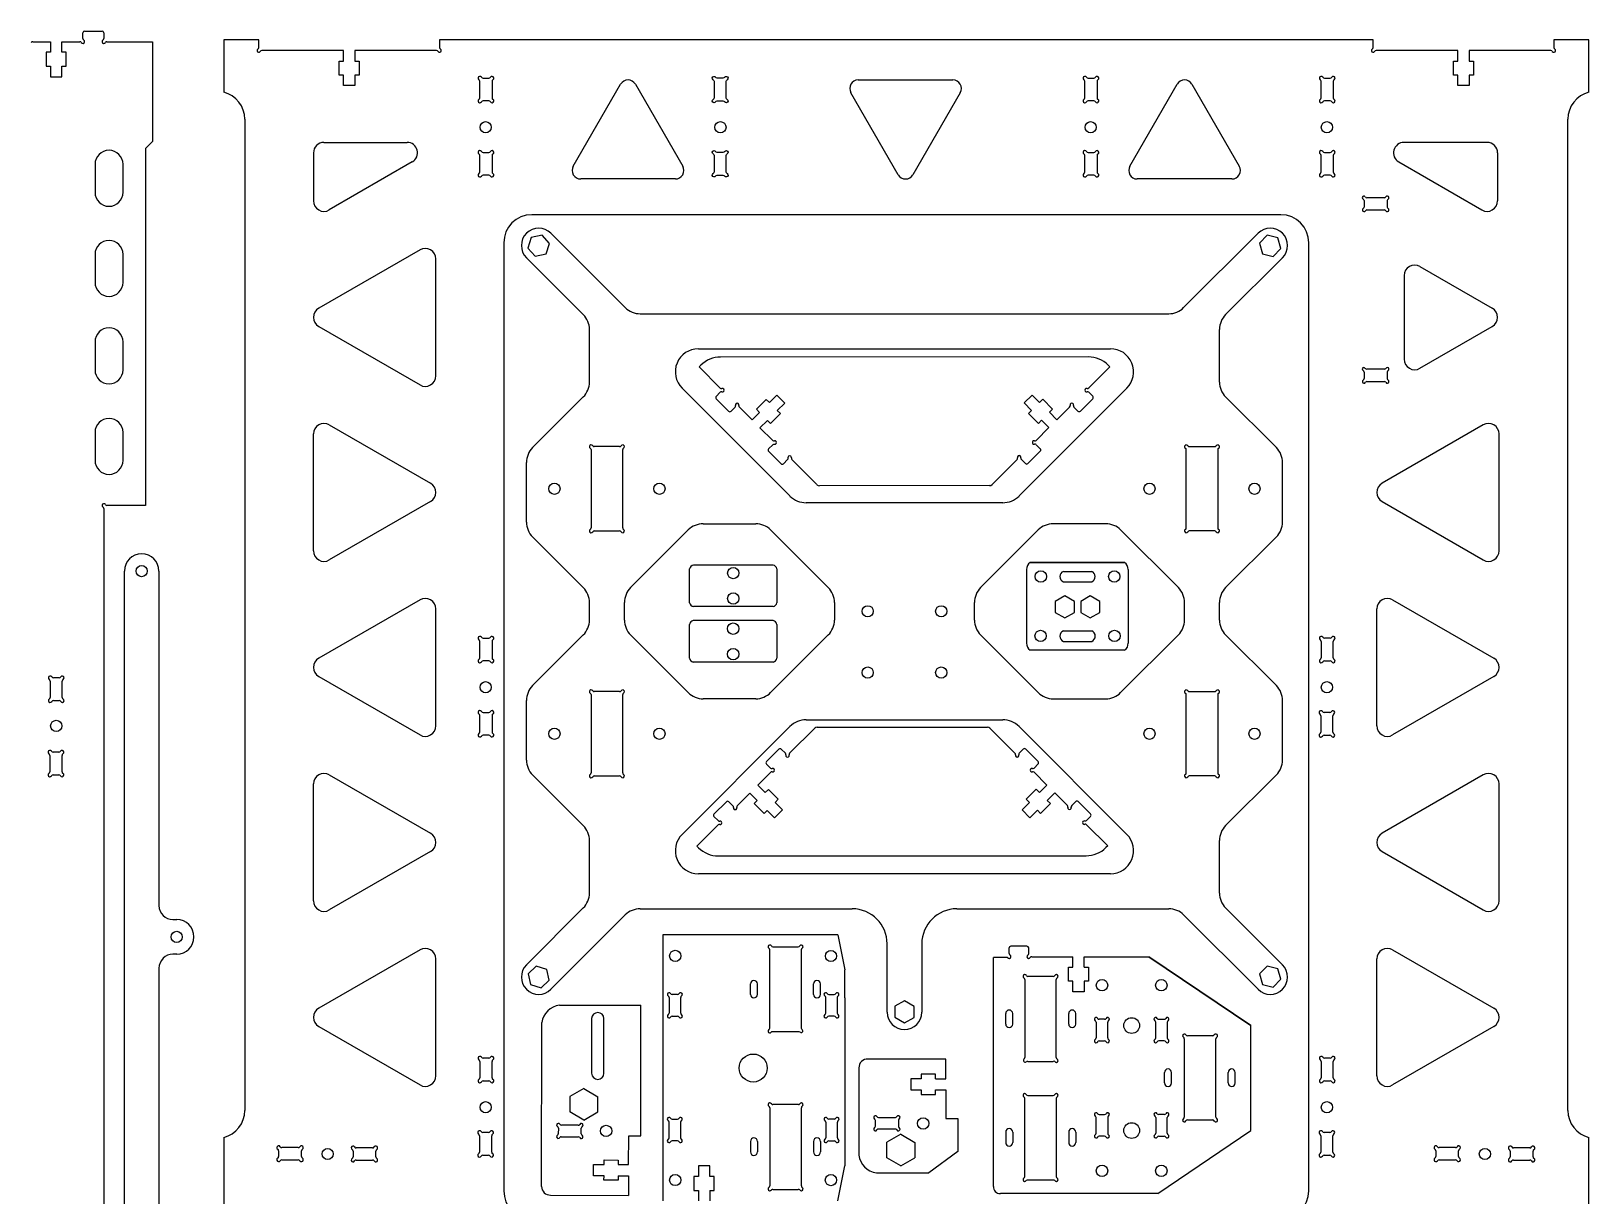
# Model space of a CAD drawing. Extents: x -480 to 456, y 426 to 992.
# Drawn here: x 10.6 to 455.6, y 658.9 to 991.6 of the extents above; entities that cross this region are included whole.
import ezdxf

# ---------------------------------------------------------------- set-up
doc = ezdxf.new("R2010")
doc.units = 0
doc.header["$MEASUREMENT"] = 0
doc.layers.add('WHITE', color=7, linetype='Continuous')

# ---------------------------------------------------------------- blocks, each defined once
blk = doc.blocks.new('slot')
at = {"layer": 'WHITE', "linetype": 'Continuous'}
for p, q in [((959.16, 438.54), (959.16, 436.97)), ((964.49, 439.4), (960.02, 439.4)), ((965.36, 436.97), (965.36, 438.54)), ((960.02, 436.1), (964.49, 436.1))]:
    blk.add_line(p, q, dxfattribs=at)
for centre, start, end in [((959.16, 439.4), 30, 239.9998), ((958.66, 438.54), 0, 59.9998), ((958.66, 436.97), 300, 0), ((960.02, 439.9), 210, 270), ((964.49, 439.9), 270, 329.9998), ((965.36, 439.4), 300, 149.9998), ((965.86, 438.54), 120, 180), ((965.86, 436.97), 180, 239.9998), ((959.16, 436.1), 120, 329.9998), ((960.02, 435.6), 90, 149.9998), ((964.49, 435.6), 30, 90), ((965.36, 436.1), 210, 59.9998)]:
    blk.add_arc(centre, 0.5, start, end, dxfattribs=at)
blk = doc.blocks.new('jsdb')
at = {"layer": 'WHITE', "linetype": 'Continuous'}
for p, q in [((937.96, 438.54), (937.96, 436.97)), ((943.29, 439.4), (938.82, 439.4)), ((944.16, 436.97), (944.16, 438.54)), ((938.82, 436.1), (943.29, 436.1))]:
    blk.add_line(p, q, dxfattribs=at)
for centre, start, end in [((937.96, 439.4), 30, 239.9998), ((937.46, 438.54), 0, 59.9998), ((937.46, 436.97), 300, 0), ((938.82, 439.9), 210, 270), ((943.29, 439.9), 270, 329.9998), ((944.16, 439.4), 300, 149.9998), ((944.66, 438.54), 120, 180), ((944.66, 436.97), 180, 239.9998), ((937.96, 436.1), 120, 329.9998), ((938.82, 435.6), 90, 149.9998), ((943.29, 435.6), 30, 90), ((944.16, 436.1), 210, 59.9998)]:
    blk.add_arc(centre, 0.5, start, end, dxfattribs=at)
blk = doc.blocks.new('dghjdhy')
at = {"layer": 'WHITE', "linetype": 'Continuous'}
for p, q in [((839.16, 436.97), (839.16, 438.54)), ((840.02, 439.4), (844.49, 439.4)), ((845.36, 438.54), (845.36, 436.97)), ((844.49, 436.1), (840.02, 436.1))]:
    blk.add_line(p, q, dxfattribs=at)
for centre, start, end in [((839.16, 439.4), 30.0002, 240), ((838.66, 438.54), 0, 60), ((838.66, 436.97), 300.0002, 0), ((840.02, 439.9), 210.0002, 270), ((844.49, 439.9), 270, 330), ((845.36, 439.4), 300.0002, 150), ((845.86, 438.54), 120.0002, 180), ((845.86, 436.97), 180, 240), ((839.16, 436.1), 120.0002, 330), ((840.02, 435.6), 90, 150), ((844.49, 435.6), 30.0002, 90), ((845.36, 436.1), 210.0002, 60)]:
    blk.add_arc(centre, 0.5, start, end, dxfattribs=at)
blk = doc.blocks.new('hhtj')
at = {"layer": 'WHITE', "linetype": 'Continuous'}
for p, q in [((817.96, 436.97), (817.96, 438.54)), ((818.82, 439.4), (823.29, 439.4)), ((824.16, 438.54), (824.16, 436.97)), ((823.29, 436.1), (818.82, 436.1))]:
    blk.add_line(p, q, dxfattribs=at)
for centre, start, end in [((817.96, 439.4), 30.0002, 240), ((817.46, 438.54), 0, 60), ((817.46, 436.97), 300.0002, 0), ((818.82, 439.9), 210.0002, 270), ((823.29, 439.9), 270, 330), ((824.16, 439.4), 300.0002, 150), ((824.66, 438.54), 120.0002, 180), ((824.66, 436.97), 180, 240), ((817.96, 436.1), 120.0002, 330), ((818.82, 435.6), 90, 150), ((823.29, 435.6), 30.0002, 90), ((824.16, 436.1), 210.0002, 60)]:
    blk.add_arc(centre, 0.5, start, end, dxfattribs=at)
blk = doc.blocks.new('hjgh')
at = {"layer": 'WHITE', "linetype": 'Continuous'}
for p, q in [((659.98, 512.17), (679.5, 523.45)), ((682.54, 521.69), (682.54, 499.15)), ((679.5, 497.39), (659.98, 508.67))]:
    blk.add_line(p, q, dxfattribs=at)
for centre, start, end in [((680.52, 521.69), 0, 120), ((660.99, 510.42), 120, 240), ((680.52, 499.15), 240, 0)]:
    blk.add_arc(centre, 2.02, start, end, dxfattribs=at)

msp = doc.modelspace()

# ---------------------------------------------------------------- linework, layer by layer
at = {"color": 18, "linetype": 'ByBlock', "true_color": 0x000000}
for p, q in [((91.26, 956.84), (91.26, 943.14)), ((94.26, 959.84), (117.99, 959.84)), ((426.54, 959.84), (402.81, 959.84)), ((429.54, 956.84), (429.54, 943.14)), ((402.85, 921.79), (402.85, 897.9)), ((407.35, 924.39), (428.04, 912.44)), ((407.35, 895.31), (428.04, 907.25)), ((312.63, 898.56), (207.57, 898.52)), ((284.43, 861.78), (235.79, 861.76)), ((198.69, 828.31), (198.69, 838)), ((223.68, 838), (223.68, 828.31)), ((198.66, 812.44), (198.66, 822.13)), ((223.65, 822.13), (223.65, 812.44)), ((235.14, 792.76), (283.78, 792.78)), ((206.94, 755.98), (312, 756.02)), ((184.58, 740.88), (245.15, 740.88)), ((275.05, 740.88), (335.61, 740.88)), ((289.56, 726.95), (285.51, 726.97)), ((170.72, 709.49), (170.72, 693.88)), ((174.22, 693.88), (174.22, 709.49))]:
    msp.add_line(p, q, dxfattribs=at)
at = {"color": 18, "true_color": 0x000000}
for p, q in [((241.1, 733.41), (191.1, 733.41)), ((191.1, 733.41), (191.1, 657.41)), ((241.1, 733.41), (243.1, 723.41)), ((296.46, 727.2), (308.2, 727.13)), ((308.2, 724.18), (308.2, 727.13)), ((311.42, 724.18), (311.42, 727.14)), ((311.42, 727.14), (329.94, 727.14)), ((243.1, 715.41), (243.1, 723.41)), ((216.1, 716.41), (216.1, 719.41)), ((218.1, 716.41), (218.1, 719.41)), ((234.1, 716.41), (234.1, 719.41)), ((236.1, 716.41), (236.1, 719.41)), ((161.54, 713.37), (184.76, 713.32)), ((243.1, 715.41), (243.1, 667.41)), ((156.43, 661.58), (156.48, 708.35)), ((289.01, 707.96), (289.01, 710.96)), ((291.01, 707.96), (291.01, 710.96)), ((307.01, 707.96), (307.01, 710.96)), ((309.01, 707.96), (309.01, 710.96)), ((247.08, 695.45), (247.03, 670.49)), ((271.92, 697.94), (249.63, 697.94)), ((268.92, 692.34), (271.92, 692.34)), ((334.39, 691.11), (334.39, 694.11)), ((336.39, 691.11), (336.39, 694.11)), ((352.6, 691.11), (352.6, 694.11)), ((354.6, 691.11), (354.6, 694.11)), ((168.52, 689.52), (164.5, 687.22)), ((164.5, 687.22), (164.53, 682.83)), ((168.52, 689.52), (172.51, 687.2)), ((172.53, 682.84), (172.51, 687.2)), ((268.92, 689.13), (271.92, 689.13)), ((168.49, 680.52), (164.53, 682.83)), ((168.49, 680.52), (172.53, 682.84)), ((259.07, 676.45), (255.09, 674.16)), ((259.07, 676.45), (263.1, 674.12)), ((289.01, 677.08), (289.01, 674.08)), ((291.01, 677.08), (291.01, 674.08)), ((307.01, 677.08), (307.01, 674.08)), ((309.01, 677.08), (309.01, 674.08)), ((216.1, 674.41), (216.1, 671.41)), ((218.1, 674.41), (218.1, 671.41)), ((234.1, 674.41), (234.1, 671.41)), ((236.1, 674.41), (236.1, 671.41)), ((255.05, 669.77), (255.09, 674.16)), ((263.1, 674.12), (263.06, 669.76)), ((178.29, 667.81), (181.3, 667.8)), ((259.07, 667.45), (255.05, 669.77)), ((259.07, 667.45), (263.06, 669.76)), ((275.33, 671.49), (267.07, 665.45)), ((178.28, 664.59), (181.28, 664.58)), ((241.1, 657.41), (243.1, 667.41)), ((252.07, 665.45), (267.07, 665.45)), ((158.97, 659.08), (181.26, 658.98)), ((201.23, 660.4), (201.23, 657.4)), ((204.45, 660.4), (204.45, 657.4))]:
    msp.add_line(p, q, dxfattribs=at)
at = {"color": 18, "linetype": 'ByBlock', "true_color": 0x000000}
for points in [[(156.58, 933.32), (153.49, 932.66), (152.52, 929.66), (154.63, 927.32), (157.71, 927.98), (158.69, 930.98)], [(367.66, 929.54), (366.78, 932.57), (363.72, 933.32), (361.53, 931.05), (362.41, 928.02), (365.47, 927.26)], [(308.63, 828.71), (305.9, 830.28), (303.18, 828.71), (303.18, 825.56), (305.9, 823.98), (308.63, 825.56)], [(315.92, 828.71), (313.19, 830.28), (310.46, 828.71), (310.46, 825.56), (313.19, 823.98), (315.92, 825.56)], [(157.89, 723.55), (154.87, 724.45), (152.57, 722.29), (153.3, 719.22), (156.33, 718.32), (158.62, 720.48)], [(367.66, 720.74), (366.78, 723.77), (363.72, 724.53), (361.53, 722.25), (362.41, 719.22), (365.47, 718.47)], [(262.84, 709.85), (262.85, 713.01), (260.13, 714.59), (257.39, 713.02), (257.38, 709.87), (260.11, 708.28)]]:
    msp.add_lwpolyline(points, close=True, dxfattribs=at)
at = {"color": 18, "true_color": 0x000000}
for points in [[(222.59, 839.09), (199.78, 839.09)], [(295, 837.79), (295, 816.79)], [(305.5, 837.29), (313.61, 837.29)], [(324, 837.79), (324, 816.79)], [(305.5, 834.29), (313.61, 834.29)], [(222.59, 827.23), (199.78, 827.23)], [(222.56, 823.21), (199.75, 823.21)], [(305.5, 820.29), (313.61, 820.29)], [(323, 814.79), (296, 814.79)], [(305.5, 817.29), (313.61, 817.29)], [(222.56, 811.35), (199.75, 811.35)], [(295.09, 730.2), (290.5, 730.2)], [(285.51, 661.57), (285.51, 726.97)], [(184.74, 676), (184.76, 713.32)], [(359.03, 677.57), (359.03, 707.57)], [(271.92, 692.34), (271.92, 697.94)], [(271.92, 689.13), (271.92, 680.92), (275.35, 680.92)], [(275.35, 680.92), (275.33, 671.49)], [(332.52, 659.57), (359.03, 677.57)], [(181.3, 667.8), (181.33, 676.01), (184.74, 676)], [(181.28, 664.58), (181.26, 658.98)], [(332.52, 659.57), (287.5, 659.49)]]:
    msp.add_lwpolyline(points, dxfattribs=at)
for points in [[(296, 839.79), (323, 839.79)], [(359.03, 707.57), (329.94, 727.14)]]:
    msp.add_lwpolyline(points, close=True, dxfattribs=at)
for centre, radius in [((211.19, 836.8), 1.63), ((299.05, 835.81), 1.62), ((320.05, 835.81), 1.62), ((211.19, 829.52), 1.63), ((211.15, 820.92), 1.63), ((299, 818.82), 1.62), ((320.1, 818.82), 1.62), ((211.16, 813.64), 1.63), ((194.6, 727.41), 1.6), ((239.1, 727.39), 1.61), ((316.54, 719.04), 1.63), ((333.48, 719.04), 1.63), ((325.01, 707.53), 2.24), ((216.88, 695.39), 4), ((265.45, 679.55), 1.62), ((174.86, 677.4), 1.62), ((325.01, 677.53), 2.24), ((316.54, 666), 1.63), ((333.48, 666), 1.63), ((194.59, 663.38), 1.6), ((194.59, 663.38), 1.6), ((194.59, 663.38), 1.6), ((194.59, 663.38), 1.6), ((239.08, 663.38), 1.61)]:
    msp.add_circle(centre, radius, dxfattribs=at)
at = {"color": 18, "linetype": 'ByBlock', "true_color": 0x000000}
for centre, radius, start, end in [((94.26, 956.84), 3, 90, 180), ((117.99, 956.84), 3, 300, 90), ((402.81, 956.84), 3, 90, 240), ((426.54, 956.84), 3, 0, 90), ((235.77, 862.76), 1, 225, 271.3829), ((284.4, 862.78), 1, 271.3829, 315), ((200.08, 837.7), 1.41, 102.2088, 167.7912), ((222.29, 837.7), 1.41, 12.2088, 77.7912), ((200.08, 828.61), 1.41, 192.2088, 257.7912), ((222.29, 828.61), 1.41, 282.2088, 347.7912), ((200.05, 821.83), 1.41, 102.2088, 167.7912), ((222.26, 821.83), 1.41, 12.2088, 77.7912), ((200.05, 812.74), 1.41, 192.2088, 257.7912), ((222.26, 812.74), 1.41, 282.2088, 347.7912), ((235.17, 791.76), 1, 91.3829, 135), ((283.8, 791.78), 1, 45, 91.3829), ((245.15, 730.88), 10, 0, 90), ((172.47, 709.49), 1.75, 0, 180), ((172.47, 693.88), 1.75, 180, 0)]:
    msp.add_arc(centre, radius, start, end, dxfattribs=at)
at = {"color": 18, "true_color": 0x000000}
for centre, radius, start, end in [((297.19, 837.94), 2.2, 122.9096, 183.9603), ((306.12, 835.79), 1.62, 112.6199, 247.3801), ((312.98, 835.79), 1.62, 292.6199, 67.3801), ((321.76, 837.92), 2.24, 356.5678, 56.5623), ((306.12, 818.79), 1.63, 112.6199, 247.3801), ((312.98, 818.79), 1.63, 292.6199, 67.3801), ((297.23, 816.66), 2.24, 176.6584, 236.4717), ((321.81, 816.63), 2.19, 302.8082, 4.0617), ((217.1, 719.41), 1, 0, 180), ((235.1, 719.41), 1, 0, 180), ((162.36, 707.49), 5.94, 97.9042, 171.644), ((217.1, 716.41), 1, 180, 360), ((235.1, 716.41), 1, 180, 360), ((290.01, 710.96), 1, 0, 180), ((290.01, 707.96), 1, 180, 360), ((308.01, 710.96), 1, 0, 180), ((308.01, 707.96), 1, 180, 360), ((229.85, 704.66), 1.04, 65.5198, 94.3298), ((249.49, 695.53), 2.41, 86.6566, 181.9272), ((295.27, 696.21), 1.04, 85.6702, 114.4802), ((335.39, 694.11), 1, 0, 180), ((353.6, 694.11), 1, 0, 180), ((335.39, 691.11), 1, 180, 360), ((353.6, 691.11), 1, 180, 360), ((290.01, 677.08), 1, 0, 180), ((308.01, 677.08), 1, 0, 180), ((217.1, 674.41), 1, 0, 180), ((235.1, 674.41), 1, 0, 180), ((290.01, 674.08), 1, 180, 0), ((308.01, 674.08), 1, 180, 0), ((217.1, 671.41), 1, 180, 0), ((235.1, 671.41), 1, 180, 0), ((252.91, 671.33), 5.94, 188.1301, 261.8699), ((158.84, 661.49), 2.41, 177.8469, 273.1174), ((287.45, 661.44), 1.95, 175.9151, 271.5102)]:
    msp.add_arc(centre, radius, start, end, dxfattribs=at)
at = {"layer": 'WHITE', "color": 18, "linetype": 'Continuous', "true_color": 0x000000}
for p, q in [((11.03, 988.62), (16.16, 988.62)), ((16.16, 988.62), (16.16, 985.63)), ((19.36, 985.63), (19.36, 988.62)), ((19.36, 988.62), (24.5, 988.62)), ((25.36, 989.49), (25.36, 991.13)), ((25.86, 991.63), (30.86, 991.63)), ((31.36, 991.13), (31.36, 989.49)), ((32.23, 988.62), (45.26, 988.62)), ((45.26, 988.62), (45.26, 960.13)), ((75.62, 989.18), (65.62, 989.18)), ((65.62, 989.18), (65.62, 974.18)), ((75.62, 986.95), (75.62, 989.18)), ((393.97, 989.18), (127.27, 989.18)), ((127.27, 989.18), (127.27, 986.95)), ((393.97, 986.95), (393.97, 989.18)), ((455.62, 989.18), (445.62, 989.18)), ((445.62, 989.18), (445.62, 986.95)), ((455.62, 974.18), (455.62, 989.18)), ((16.16, 985.63), (14.89, 985.63)), ((14.89, 985.63), (14.89, 981.62)), ((20.64, 985.63), (19.36, 985.63)), ((20.64, 981.62), (20.64, 985.63)), ((99.84, 986.08), (76.48, 986.08)), ((99.84, 983.08), (99.84, 986.08)), ((126.4, 986.08), (103.04, 986.08)), ((103.04, 986.08), (103.04, 983.08)), ((418.19, 986.08), (394.83, 986.08)), ((418.19, 983.08), (418.19, 986.08)), ((444.75, 986.08), (421.39, 986.08)), ((421.39, 986.08), (421.39, 983.08)), ((14.89, 981.62), (16.16, 981.62)), ((16.16, 981.62), (16.16, 978.62)), ((19.36, 978.62), (19.36, 981.62)), ((19.36, 981.62), (20.64, 981.62)), ((98.57, 979.08), (98.57, 983.08)), ((98.57, 983.08), (99.84, 983.08)), ((99.84, 979.08), (98.57, 979.08)), ((99.84, 976.08), (99.84, 979.08)), ((103.04, 983.08), (104.32, 983.08)), ((104.32, 979.08), (103.04, 979.08)), ((103.04, 979.08), (103.04, 976.08)), ((104.32, 983.08), (104.32, 979.08)), ((416.92, 979.08), (416.92, 983.08)), ((416.92, 983.08), (418.19, 983.08)), ((418.19, 979.08), (416.92, 979.08)), ((418.19, 976.08), (418.19, 979.08)), ((421.39, 983.08), (422.67, 983.08)), ((422.67, 979.08), (421.39, 979.08)), ((421.39, 979.08), (421.39, 976.08)), ((422.67, 983.08), (422.67, 979.08)), ((16.16, 978.62), (19.36, 978.62)), ((103.04, 976.08), (99.84, 976.08)), ((421.39, 976.08), (418.19, 976.08)), ((71.62, 966.44), (71.62, 683.28)), ((449.62, 683.28), (449.62, 966.44)), ((45.26, 960.13), (43.26, 958.13)), ((43.26, 958.13), (43.26, 856.13)), ((28.85, 953.58), (28.85, 945.58)), ((36.85, 945.58), (36.85, 953.58)), ((119.49, 954.25), (95.76, 940.55)), ((401.31, 954.25), (425.04, 940.55)), ((397.22, 944.05), (392.18, 944.05)), ((367.62, 939.18), (153.62, 939.18)), ((391.4, 943.22), (391.4, 941.36)), ((392.21, 940.53), (397.22, 940.53)), ((398.05, 941.36), (398.05, 943.22)), ((145.62, 931.18), (145.62, 660.29)), ((159.1, 933.88), (180.34, 912.64)), ((339.85, 912.64), (361.1, 933.88)), ((375.62, 660.29), (375.62, 931.18)), ((28.85, 927.84), (28.85, 919.84)), ((36.85, 919.84), (36.85, 927.84)), ((121.69, 929.14), (92.76, 912.44)), ((126.19, 893.14), (126.19, 926.55)), ((168.34, 910.64), (152.1, 926.88)), ((368.1, 926.88), (351.85, 910.64)), ((184.58, 910.88), (335.61, 910.88)), ((92.76, 907.25), (121.69, 890.55)), ((170.1, 891.37), (170.1, 906.4)), ((350.1, 891.37), (350.1, 906.4)), ((28.85, 902.85), (28.85, 894.85)), ((36.85, 894.85), (36.85, 902.85)), ((201.23, 900.88), (318.96, 900.88)), ((201.42, 895.69), (201.91, 896.18)), ((207.46, 889.66), (201.42, 895.69)), ((318.77, 895.73), (312.73, 889.7)), ((318.28, 896.22), (318.77, 895.73)), ((397.22, 895.05), (392.18, 895.05)), ((391.4, 894.22), (391.4, 892.36)), ((392.21, 891.53), (397.22, 891.53)), ((398.05, 892.36), (398.05, 894.22)), ((153.85, 872.64), (168.34, 887.13)), ((227.36, 858.82), (196.56, 889.62)), ((206.3, 887.28), (207.46, 888.44)), ((209.84, 883.04), (206.3, 886.57)), ((220.6, 886.41), (217.78, 883.59)), ((221.51, 885.51), (220.6, 886.41)), ((223.63, 887.63), (221.51, 885.51)), ((225.89, 885.37), (223.63, 887.63)), ((323.63, 889.62), (292.83, 858.82)), ((296.57, 887.67), (294.3, 885.41)), ((298.69, 885.55), (296.57, 887.67)), ((299.59, 886.45), (298.69, 885.55)), ((302.42, 883.62), (299.59, 886.45)), ((313.89, 886.61), (310.35, 883.07)), ((312.73, 888.47), (313.89, 887.32)), ((366.34, 872.64), (351.85, 887.13)), ((211.7, 884.19), (210.55, 883.04)), ((216.56, 880.56), (212.93, 884.19)), ((218.68, 882.68), (216.56, 880.56)), ((217.78, 883.59), (218.68, 882.68)), ((221.84, 879.52), (224.67, 882.35)), ((223.77, 883.25), (225.89, 885.37)), ((224.67, 882.35), (223.77, 883.25)), ((294.3, 885.41), (296.42, 883.29)), ((296.42, 883.29), (295.52, 882.38)), ((295.52, 882.38), (298.35, 879.56)), ((301.52, 882.72), (302.42, 883.62)), ((303.64, 880.6), (301.52, 882.72)), ((307.27, 884.23), (303.64, 880.6)), ((309.65, 883.07), (308.49, 884.23)), ((28.85, 876.98), (28.85, 868.98)), ((36.85, 868.98), (36.85, 876.98)), ((95.76, 879.14), (124.69, 862.44)), ((218.82, 878.3), (220.94, 880.42)), ((222.45, 874.67), (218.82, 878.3)), ((220.94, 880.42), (221.84, 879.52)), ((301.37, 878.34), (297.74, 874.71)), ((298.35, 879.56), (299.25, 880.46)), ((299.25, 880.46), (301.37, 878.34)), ((425.47, 879.14), (396.55, 862.44)), ((91.26, 843.14), (91.26, 876.55)), ((178.73, 872.93), (171.46, 872.93)), ((221.29, 872.29), (222.45, 873.45)), ((297.74, 873.48), (298.9, 872.33)), ((341.46, 872.93), (348.73, 872.93)), ((429.97, 843.14), (429.97, 876.55)), ((152.1, 851.37), (152.1, 868.4)), ((170.6, 872.07), (170.6, 849.7)), ((179.6, 849.7), (179.6, 872.07)), ((224.83, 868.05), (221.29, 871.58)), ((226.69, 869.2), (225.54, 868.05)), ((235.06, 862.06), (227.92, 869.2)), ((292.28, 869.24), (285.11, 862.07)), ((294.66, 868.08), (293.5, 869.24)), ((298.9, 871.62), (295.36, 868.08)), ((340.6, 849.7), (340.6, 872.07)), ((349.6, 872.07), (349.6, 849.7)), ((368.1, 851.37), (368.1, 868.4)), ((31.36, 855.26), (31.36, 641.12)), ((43.26, 856.13), (32.23, 856.13)), ((124.69, 857.25), (95.76, 840.55)), ((288.16, 856.88), (232.03, 856.88)), ((396.55, 857.25), (425.47, 840.55)), ((202.58, 850.88), (217.61, 850.88)), ((317.61, 850.88), (302.58, 850.88)), ((168.34, 832.64), (153.85, 847.13)), ((171.46, 848.83), (178.73, 848.83)), ((181.85, 832.64), (198.34, 849.13)), ((221.85, 849.13), (238.34, 832.64)), ((281.85, 832.64), (298.34, 849.13)), ((338.34, 832.64), (321.85, 849.13)), ((348.73, 848.83), (341.46, 848.83)), ((351.85, 832.64), (366.34, 847.13)), ((37.22, 628.35), (37.22, 837.35)), ((47.12, 837.35), (47.12, 741.8)), ((121.69, 829.14), (92.76, 812.44)), ((170.1, 823.37), (170.1, 828.4)), ((180.1, 823.37), (180.1, 828.4)), ((240.1, 828.4), (240.1, 823.37)), ((280.1, 823.37), (280.1, 828.4)), ((340.1, 823.37), (340.1, 828.4)), ((350.1, 823.37), (350.1, 828.4)), ((399.55, 829.14), (428.47, 812.44)), ((126.19, 793.14), (126.19, 826.55)), ((395.05, 793.14), (395.05, 826.55)), ((153.85, 804.64), (168.34, 819.13)), ((198.34, 802.64), (181.85, 819.13)), ((238.34, 819.13), (221.85, 802.64)), ((298.34, 802.64), (281.85, 819.13)), ((321.85, 802.64), (338.34, 819.13)), ((366.34, 804.64), (351.85, 819.13)), ((92.76, 807.25), (121.69, 790.55)), ((428.47, 807.25), (399.55, 790.55)), ((170.6, 802.07), (170.6, 779.7)), ((178.73, 802.93), (171.46, 802.93)), ((179.6, 779.7), (179.6, 802.07)), ((340.6, 779.7), (340.6, 802.07)), ((341.46, 802.93), (348.73, 802.93)), ((349.6, 802.07), (349.6, 779.7)), ((152.1, 783.37), (152.1, 800.4)), ((217.61, 800.88), (202.58, 800.88)), ((302.58, 800.88), (317.61, 800.88)), ((368.1, 783.37), (368.1, 800.4)), ((196.56, 762.15), (227.36, 792.95)), ((227.29, 785.3), (234.46, 792.47)), ((232.03, 794.88), (288.16, 794.88)), ((284.51, 792.48), (291.65, 785.34)), ((292.83, 792.95), (323.63, 762.15)), ((220.67, 782.92), (224.21, 786.46)), ((224.91, 786.46), (226.07, 785.3)), ((292.88, 785.34), (294.03, 786.49)), ((294.74, 786.49), (298.28, 782.96)), ((95.76, 779.14), (124.69, 762.44)), ((168.34, 764.64), (153.85, 779.13)), ((171.46, 778.83), (178.73, 778.83)), ((218.2, 776.21), (221.83, 779.84)), ((221.83, 781.06), (220.67, 782.22)), ((298.28, 782.25), (297.12, 781.1)), ((297.12, 779.87), (300.75, 776.24)), ((348.73, 778.83), (341.46, 778.83)), ((351.85, 764.64), (366.34, 779.13)), ((425.47, 779.14), (396.55, 762.44)), ((91.26, 743.14), (91.26, 776.55)), ((220.32, 774.08), (218.2, 776.21)), ((221.22, 774.99), (220.32, 774.08)), ((224.05, 772.16), (221.22, 774.99)), ((297.73, 775.02), (294.9, 772.19)), ((298.63, 774.12), (297.73, 775.02)), ((300.75, 776.24), (298.63, 774.12)), ((429.97, 743.14), (429.97, 776.55)), ((205.68, 767.93), (209.22, 771.47)), ((209.92, 771.47), (211.08, 770.31)), ((212.3, 770.31), (215.93, 773.94)), ((215.93, 773.94), (218.06, 771.82)), ((218.06, 771.82), (217.15, 770.92)), ((217.15, 770.92), (219.98, 768.09)), ((223.15, 771.26), (224.05, 772.16)), ((225.27, 769.13), (223.15, 771.26)), ((295.8, 771.29), (293.68, 769.17)), ((294.9, 772.19), (295.8, 771.29)), ((298.97, 768.13), (301.79, 770.96)), ((300.89, 771.86), (303.01, 773.98)), ((301.79, 770.96), (300.89, 771.86)), ((303.01, 773.98), (306.64, 770.35)), ((307.87, 770.35), (309.02, 771.5)), ((309.73, 771.5), (313.27, 767.97)), ((206.84, 766.07), (205.68, 767.23)), ((219.98, 768.09), (220.88, 768.99)), ((220.88, 768.99), (223, 766.87)), ((223, 766.87), (225.27, 769.13)), ((293.68, 769.17), (295.94, 766.91)), ((295.94, 766.91), (298.06, 769.03)), ((298.06, 769.03), (298.97, 768.13)), ((313.27, 767.26), (312.11, 766.11)), ((200.8, 758.81), (206.84, 764.85)), ((312.11, 764.88), (318.15, 758.85)), ((124.69, 757.25), (95.76, 740.55)), ((170.1, 745.37), (170.1, 760.4)), ((201.29, 758.33), (200.8, 758.81)), ((318.15, 758.85), (317.66, 758.36)), ((350.1, 745.37), (350.1, 760.4)), ((396.55, 757.25), (425.47, 740.55)), ((318.96, 750.88), (201.23, 750.88)), ((152.1, 724.88), (168.34, 741.13)), ((180.34, 739.13), (159.1, 717.88)), ((361.1, 717.88), (339.85, 739.13)), ((351.85, 741.13), (368.1, 724.88)), ((51.12, 737.8), (52.17, 737.8)), ((222.5, 730.03), (229.77, 730.03)), ((255.15, 711.38), (255.15, 730.88)), ((265.05, 730.88), (265.05, 711.38)), ((52.17, 727.9), (51.12, 727.9)), ((121.69, 729.14), (92.76, 712.44)), ((126.19, 693.14), (126.19, 726.55)), ((221.63, 706.8), (221.63, 729.17)), ((230.63, 729.17), (230.63, 706.8)), ((289.99, 728.07), (289.99, 729.7)), ((295.59, 728.07), (295.59, 729.7)), ((395.05, 693.14), (395.05, 726.55)), ((399.55, 729.14), (428.47, 712.44)), ((47.12, 723.9), (47.12, 628.35)), ((302.62, 721.58), (295.35, 721.58)), ((306.92, 724.18), (308.2, 724.18)), ((306.92, 720.16), (306.92, 724.18)), ((311.42, 724.18), (312.7, 724.18)), ((312.7, 724.18), (312.7, 720.16)), ((294.48, 720.72), (294.48, 698.35)), ((303.48, 698.35), (303.48, 720.72)), ((308.2, 720.16), (306.92, 720.16)), ((308.2, 717.14), (308.2, 720.16)), ((311.42, 717.14), (308.2, 717.14)), ((312.7, 720.16), (311.42, 720.16)), ((311.42, 720.16), (311.42, 717.14)), ((192.86, 715.54), (192.86, 711.07)), ((195.29, 716.41), (193.72, 716.41)), ((196.16, 711.07), (196.16, 715.54)), ((237.6, 711.07), (237.6, 715.54)), ((238.46, 716.41), (240.03, 716.41)), ((240.9, 715.54), (240.9, 711.07)), ((193.72, 710.21), (195.29, 710.21)), ((240.03, 710.21), (238.46, 710.21)), ((314.86, 708.46), (314.86, 703.99)), ((317.29, 709.32), (315.72, 709.32)), ((318.16, 703.99), (318.16, 708.46)), ((331.87, 703.99), (331.87, 708.46)), ((332.74, 709.32), (334.31, 709.32)), ((335.17, 708.46), (335.17, 703.99)), ((92.76, 707.25), (121.69, 690.55)), ((229.77, 705.7), (222.5, 705.7)), ((340.05, 703.73), (340.05, 681.36)), ((348.18, 704.6), (340.92, 704.6)), ((349.05, 681.36), (349.05, 703.73)), ((428.47, 707.25), (399.55, 690.55)), ((315.72, 703.12), (317.29, 703.12)), ((334.31, 703.12), (332.74, 703.12)), ((295.35, 697.24), (302.61, 697.24)), ((261.88, 692.34), (261.88, 689.13)), ((264.9, 692.34), (261.88, 692.34)), ((268.92, 693.63), (264.9, 693.63)), ((264.9, 693.63), (264.9, 692.34)), ((268.92, 692.34), (268.92, 693.63)), ((261.88, 689.13), (264.9, 689.13)), ((264.9, 689.13), (264.9, 687.84)), ((264.9, 687.84), (268.92, 687.84)), ((268.92, 687.84), (268.92, 689.13)), ((294.47, 664.35), (294.47, 686.72)), ((295.34, 687.58), (302.61, 687.58)), ((303.47, 686.72), (303.47, 664.35)), ((221.64, 684.05), (221.64, 661.69)), ((229.78, 684.92), (222.51, 684.92)), ((230.64, 661.69), (230.64, 684.05)), ((252.66, 681.24), (257.49, 681.24)), ((314.86, 676.76), (314.86, 681.22)), ((315.72, 682.09), (317.29, 682.09)), ((318.16, 681.22), (318.16, 676.76)), ((331.87, 681.22), (331.87, 676.76)), ((334.31, 682.09), (332.74, 682.09)), ((335.17, 676.76), (335.17, 681.22)), ((161.21, 678.2), (161.2, 676.63)), ((166.91, 679.04), (162.08, 679.06)), ((167.77, 676.61), (167.77, 678.17)), ((192.83, 675.45), (192.83, 679.91)), ((193.7, 680.78), (195.27, 680.78)), ((196.13, 679.91), (196.13, 675.45)), ((237.62, 679.91), (237.62, 675.45)), ((240.06, 680.78), (238.49, 680.78)), ((240.92, 675.45), (240.92, 679.91)), ((251.79, 678.8), (251.79, 680.37)), ((257.49, 677.94), (252.66, 677.94)), ((258.36, 680.37), (258.36, 678.8)), ((340.91, 680.54), (348.17, 680.54)), ((65.62, 675.53), (65.62, 621.68)), ((162.06, 675.76), (166.9, 675.74)), ((195.27, 674.58), (193.7, 674.58)), ((238.49, 674.58), (240.06, 674.58)), ((317.29, 675.89), (315.72, 675.89)), ((332.74, 675.89), (334.31, 675.89)), ((455.62, 621.68), (455.62, 675.53)), ((171.24, 664.62), (171.26, 667.84)), ((171.26, 667.84), (174.27, 667.83)), ((174.27, 667.83), (174.28, 669.11)), ((174.28, 669.11), (178.3, 669.09)), ((178.3, 669.09), (178.29, 667.81)), ((174.26, 664.61), (171.24, 664.62)), ((174.25, 663.33), (174.26, 664.61)), ((178.27, 663.31), (174.25, 663.33)), ((178.28, 664.59), (178.27, 663.31)), ((199.95, 664.42), (199.95, 660.4)), ((201.23, 664.42), (199.95, 664.42)), ((204.45, 667.44), (201.23, 667.44)), ((201.23, 667.44), (201.23, 664.42)), ((204.45, 664.42), (204.45, 667.44)), ((205.73, 664.42), (204.45, 664.42)), ((205.73, 660.4), (205.73, 664.42)), ((302.62, 663.33), (295.35, 663.33)), ((199.95, 660.4), (201.23, 660.4)), ((204.45, 660.4), (205.73, 660.4)), ((222.5, 660.67), (229.77, 660.67))]:
    msp.add_line(p, q, dxfattribs=at)
for centre in [(140.44, 964.18), (140.44, 964.18), (207.51, 964.18), (313.29, 964.18), (380.79, 964.18), (160.1, 860.88), (190.1, 860.88), (330.1, 860.88), (360.1, 860.88), (42.17, 837.35), (249.6, 825.88), (270.6, 825.88), (249.6, 808.38), (270.6, 808.38), (140.44, 804.18), (380.79, 804.18), (17.76, 793.13), (160.1, 790.88), (190.1, 790.88), (330.1, 790.88), (360.1, 790.88), (52.17, 732.85), (140.44, 684.18), (380.79, 684.18), (95.32, 670.83), (95.32, 670.83), (425.92, 670.83), (425.92, 670.83)]:
    msp.add_circle(centre, 1.6, dxfattribs=at)
for centre, radius, start, end in [((11.03, 988.12), 0.5, 90, 149.9998), ((24.5, 988.12), 0.5, 30, 90), ((25.36, 988.62), 0.5, 210, 59.9998), ((25.86, 991.13), 0.5, 90, 180), ((25.86, 989.49), 0.5, 180, 239.9998), ((30.86, 991.13), 0.5, 0, 90), ((31.36, 988.62), 0.5, 120, 329.9998), ((30.86, 989.49), 0.5, 300, 0), ((32.23, 988.12), 0.5, 90, 149.9998), ((75.62, 986.08), 0.5, 120.0002, 330), ((75.12, 986.95), 0.5, 300.0002, 0), ((76.48, 985.58), 0.5, 90, 150), ((126.4, 985.58), 0.5, 30.0002, 90), ((127.27, 986.08), 0.5, 210.0002, 60), ((127.77, 986.95), 0.5, 180, 240), ((393.97, 986.08), 0.5, 120.0002, 330), ((393.47, 986.95), 0.5, 300.0002, 0), ((394.83, 985.58), 0.5, 90, 150), ((444.75, 985.58), 0.5, 30.0002, 90), ((445.62, 986.08), 0.5, 210.0002, 60), ((446.12, 986.95), 0.5, 180, 240), ((63.62, 966.44), 8, 0, 75.5224), ((457.62, 966.44), 8, 104.4776, 180), ((32.85, 953.58), 4, 0, 180), ((32.85, 945.58), 4, 180, 360), ((391.35, 944.05), 0.475, 30, 239.9998), ((390.92, 943.22), 0.475, 0, 59.9998), ((392.18, 944.52), 0.475, 210, 270), ((397.22, 944.52), 0.475, 270, 329.9998), ((398.05, 944.05), 0.475, 300, 149.9998), ((398.52, 943.22), 0.475, 120, 180), ((94.26, 943.14), 3, 180, 300), ((153.62, 931.18), 8, 90, 180), ((367.62, 931.18), 8, 0, 90), ((391.4, 940.53), 0.475, 120, 329.9998), ((390.92, 941.36), 0.475, 300, 0), ((392.21, 940.06), 0.472, 90, 149.9998), ((397.22, 940.06), 0.475, 30, 90), ((398.05, 940.53), 0.475, 210, 59.9998), ((398.52, 941.36), 0.475, 180, 239.9998), ((426.54, 943.14), 3, 240, 0), ((155.6, 930.38), 4.95, 45.0001, 224.9999), ((364.6, 930.38), 4.95, 315.0001, 134.9999), ((32.85, 927.84), 4, 0, 180), ((123.19, 926.55), 3, 0, 120), ((405.85, 921.79), 3, 60, 180), ((32.85, 919.84), 4, 180, 360), ((94.26, 909.85), 3, 120, 240), ((184.58, 916.88), 6, 225, 270), ((335.61, 916.88), 6, 270, 315), ((426.54, 909.85), 3, 300, 60), ((164.1, 906.4), 6, 0, 45), ((356.1, 906.4), 6, 135, 180), ((32.85, 902.85), 4, 0, 180), ((201.23, 894.28), 6.6, 90, 225), ((318.96, 894.28), 6.6, 315, 90), ((32.85, 894.85), 4, 180, 360), ((207.57, 890.52), 8, 90, 135), ((312.63, 890.56), 8, 45, 90), ((391.35, 895.05), 0.475, 30, 239.9998), ((390.92, 894.22), 0.475, 0, 59.9998), ((392.18, 895.52), 0.475, 210, 270), ((397.22, 895.52), 0.475, 270, 329.9998), ((398.05, 895.05), 0.475, 300, 149.9998), ((398.52, 894.22), 0.475, 120, 180), ((405.85, 897.9), 3, 180, 300), ((123.19, 893.14), 3, 240, 0), ((164.1, 891.37), 6, 315, 0), ((356.1, 891.37), 6, 179.9999, 224.9999), ((391.4, 891.53), 0.475, 120, 329.9998), ((390.92, 892.36), 0.475, 300, 0), ((392.21, 891.06), 0.472, 90, 149.9998), ((397.22, 891.06), 0.475, 30, 90), ((398.05, 891.53), 0.475, 210, 59.9998), ((398.52, 892.36), 0.475, 180, 239.9998), ((206.66, 886.93), 0.5, 135, 225), ((207.81, 890.01), 0.5, 225, 285), ((207.81, 888.08), 0.5, 75.0002, 135), ((208.07, 889.05), 0.5, 255.0002, 105), ((312.12, 889.08), 0.5, 75.0002, 285), ((312.38, 890.05), 0.5, 255.0002, 315), ((312.38, 888.12), 0.5, 45, 105), ((313.54, 886.96), 0.5, 315, 45), ((210.19, 883.39), 0.5, 225, 315), ((211.35, 884.55), 0.5, 315, 15), ((212.31, 884.81), 0.5, 345.0002, 195), ((213.28, 884.55), 0.5, 165.0002, 225), ((306.91, 884.58), 0.5, 315, 15), ((307.88, 884.84), 0.5, 345.0002, 195), ((308.85, 884.58), 0.5, 165.0002, 225), ((310, 883.43), 0.5, 225, 315), ((32.85, 876.98), 4, 0, 180), ((94.26, 876.55), 3, 60, 180), ((426.97, 876.55), 3, 0, 120), ((158.1, 868.4), 6, 135, 180), ((170.6, 872.93), 0.5, 30, 239.9998), ((170.1, 872.07), 0.5, 0, 59.9998), ((171.46, 873.43), 0.5, 210, 270), ((178.73, 873.43), 0.5, 270, 329.9998), ((179.6, 872.93), 0.5, 300, 149.9998), ((180.1, 872.07), 0.5, 120, 180), ((221.65, 871.94), 0.5, 135, 225), ((222.8, 875.02), 0.5, 225, 285), ((222.8, 873.09), 0.5, 75.0002, 135), ((223.06, 874.06), 0.5, 255.0002, 105), ((297.13, 874.09), 0.5, 75.0002, 285), ((297.39, 875.06), 0.5, 255.0002, 315), ((297.39, 873.13), 0.5, 45, 105), ((298.55, 871.97), 0.5, 315, 45), ((340.6, 872.93), 0.5, 30.0002, 240), ((340.1, 872.07), 0.5, 360, 60), ((341.46, 873.43), 0.5, 210.0002, 270), ((348.73, 873.43), 0.5, 270, 330), ((349.6, 872.93), 0.5, 300.0002, 150), ((350.1, 872.07), 0.5, 120.0002, 180), ((362.1, 868.4), 6, 360, 44.9999), ((32.85, 868.98), 4, 180, 360), ((225.18, 868.4), 0.5, 225, 315), ((226.34, 869.56), 0.5, 315, 15), ((227.3, 869.81), 0.5, 345.0002, 195), ((228.27, 869.56), 0.5, 165.0002, 225), ((291.92, 869.59), 0.5, 315, 15), ((292.89, 869.85), 0.5, 345.0002, 195), ((293.85, 869.59), 0.5, 165.0002, 225), ((295.01, 868.44), 0.5, 225, 315), ((123.19, 859.84), 3, 300, 60), ((398.05, 859.84), 3, 120, 240), ((31.36, 856.13), 0.5, 30.0002, 240), ((30.86, 855.26), 0.5, 0, 60), ((32.23, 856.63), 0.5, 210.0002, 270), ((232.03, 863.48), 6.6, 225, 270), ((288.16, 863.48), 6.6, 270, 315), ((158.1, 851.37), 6, 180, 225), ((202.58, 844.88), 6, 90, 135), ((217.61, 844.88), 6, 45, 90), ((302.58, 844.88), 6, 90, 135), ((317.61, 844.88), 6, 45, 89.9999), ((362.1, 851.37), 6, 315, 359.9999), ((170.6, 848.83), 0.5, 120.0002, 330), ((170.1, 849.7), 0.5, 300.0002, 0), ((171.46, 848.33), 0.5, 90, 150), ((178.73, 848.33), 0.5, 30.0002, 90), ((179.6, 848.83), 0.5, 210.0002, 60), ((180.1, 849.7), 0.5, 180, 240), ((340.6, 848.83), 0.5, 120, 329.9998), ((340.1, 849.7), 0.5, 300, 360), ((341.46, 848.33), 0.5, 90, 149.9998), ((348.73, 848.33), 0.5, 30, 90), ((349.6, 848.83), 0.5, 210, 59.9998), ((350.1, 849.7), 0.5, 180, 239.9998), ((42.17, 837.35), 4.95, 0.0001, 179.9999), ((94.26, 843.14), 3, 180, 300), ((426.97, 843.14), 3, 240, 0), ((164.1, 828.4), 6, 360, 45), ((186.1, 828.4), 6, 135, 180), ((234.1, 828.4), 6, 360, 45), ((286.1, 828.4), 6, 135, 180), ((334.1, 828.4), 6, 360, 45), ((356.1, 828.4), 6, 135, 180), ((123.19, 826.55), 3, 0, 120), ((398.05, 826.55), 3, 60, 180), ((164.1, 823.37), 6, 315, 0), ((186.1, 823.37), 6, 180, 225), ((234.1, 823.37), 6, 315, 0), ((286.1, 823.37), 6, 180, 225), ((334.1, 823.37), 6, 314.9999, 360), ((356.1, 823.37), 6, 180, 224.9999), ((94.26, 809.85), 3, 120, 240), ((426.97, 809.85), 3, 300, 60), ((158.1, 800.4), 6, 135, 180), ((170.6, 802.93), 0.5, 30, 239.9998), ((170.1, 802.07), 0.5, 0, 59.9998), ((171.46, 803.43), 0.5, 210, 270), ((178.73, 803.43), 0.5, 270, 329.9998), ((179.6, 802.93), 0.5, 300, 149.9998), ((180.1, 802.07), 0.5, 120, 180), ((202.58, 806.88), 6, 225, 270), ((217.61, 806.88), 6, 270, 315), ((302.58, 806.88), 6, 225, 270), ((317.61, 806.88), 6, 270, 315), ((340.6, 802.93), 0.5, 30.0002, 240), ((340.1, 802.07), 0.5, 360, 60), ((341.46, 803.43), 0.5, 210.0002, 270), ((348.73, 803.43), 0.5, 270, 330), ((349.6, 802.93), 0.5, 300.0002, 150), ((350.1, 802.07), 0.5, 120.0002, 180), ((362.1, 800.4), 6, 360, 44.9999), ((123.19, 793.14), 3, 240, 0), ((232.03, 788.28), 6.6, 90, 135), ((288.16, 788.28), 6.6, 45, 90), ((398.05, 793.14), 3, 180, 300), ((158.1, 783.37), 6, 180, 225), ((224.56, 786.11), 0.5, 45, 135), ((225.72, 784.95), 0.5, 345.0002, 45), ((226.68, 784.69), 0.5, 165.0002, 15), ((227.65, 784.95), 0.5, 135, 195), ((291.3, 784.99), 0.5, 345.0002, 45), ((292.27, 784.73), 0.5, 165.0002, 15), ((293.23, 784.99), 0.5, 135, 195), ((294.39, 786.14), 0.5, 45, 135), ((362.1, 783.37), 6, 315, 359.9999), ((94.26, 776.55), 3, 60, 180), ((170.6, 778.83), 0.5, 120.0002, 330), ((170.1, 779.7), 0.5, 300.0002, 0), ((171.46, 778.33), 0.5, 90, 150), ((178.73, 778.33), 0.5, 30.0002, 90), ((179.6, 778.83), 0.5, 210.0002, 60), ((180.1, 779.7), 0.5, 180, 240), ((221.03, 782.57), 0.5, 135, 225), ((222.18, 781.41), 0.5, 225, 285), ((222.18, 779.48), 0.5, 75.0002, 135), ((222.44, 780.45), 0.5, 255.0002, 105), ((296.51, 780.48), 0.5, 75.0002, 285), ((296.77, 781.45), 0.5, 255.0002, 315), ((296.77, 779.52), 0.5, 45, 105), ((297.92, 782.61), 0.5, 315, 45), ((340.6, 778.83), 0.5, 120, 329.9998), ((340.1, 779.7), 0.5, 300, 360), ((341.46, 778.33), 0.5, 90, 149.9998), ((348.73, 778.33), 0.5, 30, 90), ((349.6, 778.83), 0.5, 210, 59.9998), ((350.1, 779.7), 0.5, 180, 239.9998), ((426.97, 776.55), 3, 0, 120), ((209.57, 771.11), 0.5, 45, 135), ((210.73, 769.96), 0.5, 345.0002, 45), ((212.66, 769.96), 0.5, 135, 195), ((306.29, 769.99), 0.5, 345.0002, 45), ((308.22, 769.99), 0.5, 135, 195), ((309.38, 771.15), 0.5, 45, 135), ((206.03, 767.58), 0.5, 135, 225), ((207.19, 766.42), 0.5, 225, 285), ((207.45, 765.46), 0.5, 255.0002, 105), ((211.69, 769.7), 0.5, 165.0002, 15), ((307.26, 769.74), 0.5, 165.0002, 15), ((311.5, 765.49), 0.5, 75.0002, 285), ((311.76, 766.46), 0.5, 255.0002, 315), ((312.91, 767.61), 0.5, 315, 45), ((123.19, 759.84), 3, 300, 60), ((164.1, 760.4), 6, 360, 45), ((201.23, 757.48), 6.6, 135, 270), ((207.19, 764.49), 0.5, 75.0002, 135), ((311.76, 764.53), 0.5, 45, 105), ((318.96, 757.48), 6.6, 270, 45), ((356.1, 760.4), 6, 135, 180), ((398.05, 759.84), 3, 120, 240), ((206.94, 763.98), 8, 225, 270), ((312, 764.02), 8, 270, 315), ((164.1, 745.37), 6, 315, 360), ((356.1, 745.37), 6, 180, 225), ((51.12, 741.8), 4, 180, 270), ((94.26, 743.14), 3, 180, 300), ((184.58, 734.88), 6, 90, 135), ((275.05, 730.88), 10, 90, 180), ((335.61, 734.88), 6, 45, 90), ((426.97, 743.14), 3, 240, 0), ((52.17, 732.85), 4.95, 270.0001, 89.9999), ((221.63, 730.03), 0.5, 30, 239.9998), ((222.5, 730.53), 0.5, 210, 270), ((229.77, 730.53), 0.5, 270, 329.9998), ((230.63, 730.03), 0.5, 300, 149.9998), ((290.49, 729.7), 0.5, 90, 180), ((295.09, 729.7), 0.5, 0, 90), ((51.12, 723.9), 4, 90, 180), ((123.19, 726.55), 3, 0, 120), ((221.13, 729.17), 0.5, 0, 59.9998), ((231.13, 729.17), 0.5, 120, 180), ((289.99, 727.2), 0.5, 210, 59.9998), ((290.49, 728.07), 0.5, 180, 239.9998), ((295.59, 727.2), 0.5, 120.0002, 330), ((295.09, 728.07), 0.5, 300.0002, 0), ((296.46, 726.7), 0.5, 90, 150), ((398.05, 726.55), 3, 60, 180), ((155.6, 721.38), 4.95, 135.0001, 314.9999), ((294.48, 721.58), 0.5, 30.0002, 240), ((293.98, 720.72), 0.5, 0, 60), ((295.35, 722.08), 0.5, 210.0002, 270), ((302.62, 722.08), 0.5, 270, 330), ((303.48, 721.58), 0.5, 300.0002, 150), ((303.98, 720.72), 0.5, 120.0002, 180), ((364.6, 721.38), 4.95, 225.0001, 44.9999), ((192.86, 716.41), 0.5, 30, 239.9998), ((193.72, 716.91), 0.5, 210, 270), ((195.29, 716.91), 0.5, 270, 329.9998), ((196.16, 716.41), 0.5, 300, 149.9998), ((237.6, 716.41), 0.5, 30.0002, 240), ((238.46, 716.91), 0.5, 210.0002, 270), ((240.03, 716.91), 0.5, 270, 330), ((240.9, 716.41), 0.5, 300.0002, 150), ((94.26, 709.85), 3, 120, 240), ((192.36, 715.54), 0.5, 360, 59.9998), ((196.66, 715.54), 0.5, 120, 180), ((237.1, 715.54), 0.5, 0, 60), ((241.4, 715.54), 0.5, 120.0002, 180), ((426.97, 709.85), 3, 300, 60), ((192.86, 710.21), 0.5, 120, 329.9998), ((192.36, 711.07), 0.5, 300, 360), ((193.72, 709.71), 0.5, 90, 149.9998), ((195.29, 709.71), 0.5, 30, 90), ((196.16, 710.21), 0.5, 210, 59.9998), ((196.66, 711.07), 0.5, 180, 239.9998), ((237.6, 710.21), 0.5, 120.0002, 330), ((237.1, 711.07), 0.5, 300.0002, 0), ((238.46, 709.71), 0.5, 90, 150), ((240.03, 709.71), 0.5, 30.0002, 90), ((240.9, 710.21), 0.5, 210.0002, 60), ((241.4, 711.07), 0.5, 180, 240), ((260.09, 711.33), 4.95, 180.0001, 359.9999), ((314.86, 709.32), 0.5, 30, 239.9998), ((314.36, 708.46), 0.5, 0, 59.9998), ((315.72, 709.82), 0.5, 210, 270), ((317.29, 709.82), 0.5, 270, 329.9998), ((318.16, 709.32), 0.5, 300, 149.9998), ((318.66, 708.46), 0.5, 120, 180), ((331.87, 709.32), 0.5, 30.0002, 240), ((331.37, 708.46), 0.5, 0, 60), ((332.74, 709.82), 0.5, 210.0002, 270), ((334.31, 709.82), 0.5, 270, 330), ((335.17, 709.32), 0.5, 300.0002, 150), ((335.67, 708.46), 0.5, 120.0002, 180), ((221.63, 705.93), 0.5, 120.0002, 330), ((221.13, 706.8), 0.5, 300.0002, 0), ((222.29, 705.31), 0.437, 61.5181, 121.5181), ((230.57, 705.99), 0.486, 232.8137, 50.3007), ((231.13, 706.8), 0.5, 180, 240), ((314.86, 703.12), 0.5, 120, 329.9998), ((314.36, 703.99), 0.5, 300, 0), ((318.16, 703.12), 0.5, 210, 59.9998), ((318.66, 703.99), 0.5, 180, 239.9998), ((331.87, 703.12), 0.5, 120.0002, 330), ((331.37, 703.99), 0.5, 300.0002, 0), ((335.17, 703.12), 0.5, 210.0002, 60), ((335.67, 703.99), 0.5, 180, 240), ((340.05, 704.6), 0.5, 30.0002, 240), ((339.55, 703.73), 0.5, 0, 60), ((340.92, 705.1), 0.5, 210.0002, 270), ((348.18, 705.1), 0.5, 270, 330), ((349.05, 704.6), 0.5, 300.0002, 150), ((349.55, 703.73), 0.5, 120.0002, 180), ((315.72, 702.62), 0.5, 90, 149.9998), ((317.29, 702.62), 0.5, 30, 90), ((332.74, 702.62), 0.5, 90, 150), ((334.31, 702.62), 0.5, 30.0002, 90), ((294.54, 697.54), 0.486, 129.6993, 307.1863), ((293.98, 698.35), 0.5, 300, 0), ((302.82, 696.86), 0.437, 58.4819, 118.4819), ((303.48, 697.48), 0.5, 210, 59.9998), ((303.98, 698.35), 0.5, 180, 239.9998), ((123.19, 693.14), 3, 240, 0), ((398.05, 693.14), 3, 180, 300), ((221.64, 684.92), 0.5, 30.0002, 240), ((230.64, 684.92), 0.5, 300.0002, 150), ((294.47, 687.58), 0.5, 30, 239.9998), ((293.97, 686.72), 0.5, 0, 59.9998), ((295.34, 688.08), 0.5, 210, 270), ((302.61, 688.08), 0.5, 270, 329.9998), ((303.47, 687.58), 0.5, 300, 149.9998), ((303.97, 686.72), 0.5, 120, 180), ((63.62, 683.28), 8, 284.4776, 360), ((192.83, 680.78), 0.5, 30.0002, 240), ((193.7, 681.28), 0.5, 210.0002, 270), ((195.27, 681.28), 0.5, 270, 330), ((196.13, 680.78), 0.5, 300.0002, 150), ((221.14, 684.05), 0.5, 0, 60), ((222.51, 685.42), 0.5, 210.0002, 270), ((229.78, 685.42), 0.5, 270, 330), ((231.14, 684.05), 0.5, 120.0002, 180), ((237.62, 680.78), 0.5, 30, 239.9998), ((238.49, 681.28), 0.5, 210, 270), ((240.06, 681.28), 0.5, 270, 329.9998), ((240.92, 680.78), 0.5, 300, 149.9998), ((251.79, 681.24), 0.5, 30.0002, 240), ((252.66, 681.74), 0.5, 210.0002, 270), ((257.49, 681.74), 0.5, 270, 330), ((258.36, 681.24), 0.5, 300.0002, 150), ((314.86, 682.09), 0.5, 30.0002, 240), ((314.36, 681.22), 0.5, 0, 60), ((315.72, 682.59), 0.5, 210.0002, 270), ((317.29, 682.59), 0.5, 270, 330), ((318.16, 682.09), 0.5, 300.0002, 150), ((318.66, 681.22), 0.5, 120.0002, 180), ((331.87, 682.09), 0.5, 30, 239.9998), ((331.37, 681.22), 0.5, 0, 59.9998), ((332.74, 682.59), 0.5, 210, 270), ((334.31, 682.59), 0.5, 270, 329.9998), ((335.17, 682.09), 0.5, 300, 149.9998), ((335.67, 681.22), 0.5, 120, 180), ((340.05, 680.5), 0.5, 120, 329.9998), ((339.55, 681.36), 0.5, 300, 0), ((349.05, 680.5), 0.5, 210, 59.9998), ((349.55, 681.36), 0.5, 180, 239.9998), ((457.62, 683.28), 8, 180, 255.5224), ((161.21, 679.07), 0.5, 29.7741, 239.7739), ((160.7, 676.63), 0.5, 299.7741, 359.7741), ((160.71, 678.2), 0.5, 359.7741, 59.7739), ((162.08, 679.56), 0.5, 209.7741, 269.7741), ((166.91, 679.54), 0.5, 269.7741, 329.7739), ((167.78, 679.04), 0.5, 299.7741, 149.7739), ((168.27, 678.17), 0.5, 119.7741, 179.7741), ((168.27, 676.6), 0.5, 179.7741, 239.7739), ((192.33, 679.91), 0.5, 0, 60), ((196.63, 679.91), 0.5, 120.0002, 180), ((237.12, 679.91), 0.5, 360, 59.9998), ((241.42, 679.91), 0.5, 120, 180), ((251.79, 677.94), 0.5, 120.0002, 330), ((251.29, 680.37), 0.5, 0, 60), ((251.29, 678.8), 0.5, 300.0002, 0), ((252.66, 677.44), 0.5, 90, 150), ((257.49, 677.44), 0.5, 30.0002, 90), ((258.36, 677.94), 0.5, 210.0002, 60), ((258.86, 680.37), 0.5, 120.0002, 180), ((258.86, 678.8), 0.5, 180, 240), ((314.36, 676.76), 0.5, 300.0002, 0), ((318.66, 676.76), 0.5, 180, 240), ((331.37, 676.76), 0.5, 300, 0), ((335.67, 676.76), 0.5, 180, 239.9998), ((340.95, 680.03), 0.513, 94.4538, 154.4536), ((348.14, 680.01), 0.53, 26.7854, 86.7854), ((161.2, 675.77), 0.5, 119.7741, 329.7739), ((162.06, 675.26), 0.5, 89.7741, 149.7739), ((166.9, 675.24), 0.5, 29.7741, 89.7741), ((167.76, 675.74), 0.5, 209.7741, 59.7739), ((192.83, 674.58), 0.5, 120.0002, 330), ((192.33, 675.45), 0.5, 300.0002, 0), ((193.7, 674.08), 0.5, 90, 150), ((195.27, 674.08), 0.5, 30.0002, 90), ((196.13, 674.58), 0.5, 210.0002, 60), ((196.63, 675.45), 0.5, 180, 240), ((237.62, 674.58), 0.5, 120, 329.9998), ((237.12, 675.45), 0.5, 300, 360), ((238.49, 674.08), 0.5, 90, 149.9998), ((240.06, 674.08), 0.5, 30, 90), ((240.92, 674.58), 0.5, 210, 59.9998), ((241.42, 675.45), 0.5, 180, 239.9998), ((314.86, 675.89), 0.5, 120.0002, 330), ((315.72, 675.39), 0.5, 90, 150), ((317.29, 675.39), 0.5, 30.0002, 90), ((318.16, 675.89), 0.5, 210.0002, 60), ((331.87, 675.89), 0.5, 120, 329.9998), ((332.74, 675.39), 0.5, 90, 149.9998), ((334.31, 675.39), 0.5, 30, 90), ((335.17, 675.89), 0.5, 210, 59.9998), ((294.47, 663.48), 0.5, 120.0002, 330), ((293.97, 664.35), 0.5, 300.0002, 0), ((295.22, 662.9), 0.455, 72.9927, 132.9927), ((302.74, 662.92), 0.435, 46.4081, 106.4079), ((303.47, 663.48), 0.5, 210.0002, 60), ((303.97, 664.35), 0.5, 180, 240), ((153.62, 660.31), 8, 180.1375, 270.0002), ((221.64, 660.82), 0.5, 120, 329.9998), ((221.14, 661.69), 0.5, 300, 0), ((222.38, 660.25), 0.435, 73.5921, 133.5919), ((229.9, 660.24), 0.455, 47.0073, 107.0073), ((230.64, 660.82), 0.5, 210, 59.9998), ((231.14, 661.69), 0.5, 180, 239.9998), ((367.62, 660.31), 8, 269.9998, 359.8625)]:
    msp.add_arc(centre, radius, start, end, dxfattribs=at)

# ---------------------------------------------------------------- block references
at = {"color": 18, "linetype": 'ByBlock', "true_color": 0x000000}
for name, p, xscale, yscale, zscale, rotation in [('hhtj', (-319.11, 1837.05), 1.05, 1.05, 1.05, 270), ('hjgh', (-431.39, 1768.44), 1.199999999999999, 1.199999999999999, 1.199999999999999, 270), ('hhtj', (667.07, 1837.05), -1.05, 1.05, 1.05, 90), ('hjgh', (872.91, 158.63), 1.199999999999999, 1.199999999999999, 1.199999999999999, 89.9999999999992), ('hhtj', (-146.26, 1837.05), 1.05, 1.05, 1.05, 270), ('hjgh', (-272.39, 1768.44), 1.199999999999999, 1.199999999999999, 1.199999999999999, 270), ('hhtj', (-78.76, 1837.05), 1.05, 1.05, 1.05, 270), ('dghjdhy', (-319.11, 1838.11), 1.05, 1.05, 1.05, 270), ('dghjdhy', (667.07, 1838.11), -1.05, 1.05, 1.05, 90), ('dghjdhy', (-146.26, 1838.11), 1.05, 1.05, 1.05, 270), ('dghjdhy', (-78.76, 1838.11), 1.05, 1.05, 1.05, 270), ('hhtj', (-319.11, 1677.05), 1.05, 1.05, 1.05, 270), ('jsdb', (-78.76, 1803.05), 1.05, 1.05, 1.05, 270), ('slot', (477.41, -206.76), 1.05, 1.05, 1.05, 89.99999999999928), ('dghjdhy', (-319.11, 1678.11), 1.05, 1.05, 1.05, 270), ('slot', (-78.85, 1804.07), 1.05, 1.05, 1.05, 270), ('jsdb', (477.32, -205.74), 1.05, 1.05, 1.05, 89.99999999999928), ('jsdb', (-319.11, 1683.05), 1.05, 1.05, 1.05, 270), ('jsdb', (-78.76, 1683.05), 1.05, 1.05, 1.05, 270), ('slot', (-319.2, 1684.07), 1.05, 1.05, 1.05, 270), ('slot', (-78.85, 1684.07), 1.05, 1.05, 1.05, 270)]:
    msp.add_blockref(name, p, dxfattribs=dict(at, xscale=xscale, yscale=yscale, zscale=zscale, rotation=rotation))
at = {"color": 18, "linetype": 'ByBlock', "true_color": 0x000000, "xscale": 1.05, "yscale": 1.05, "zscale": 1.05}
for name, p in [('jsdb', (-903.55, 211.27)), ('slot', (-904.56, 211.19)), ('jsdb', (-572.95, 211.27)), ('slot', (-573.96, 211.19))]:
    msp.add_blockref(name, p, dxfattribs=at)

doc.saveas('drawing.dxf')
